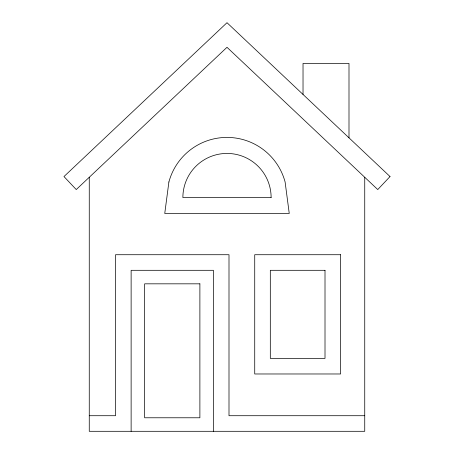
<?xml version="1.0" encoding="UTF-8"?>
<svg xmlns="http://www.w3.org/2000/svg" width="454" height="454" viewBox="0 0 454 454"><rect width="100%" height="100%" fill="white"/><g stroke="black" fill="none" stroke-linecap="round" stroke-linejoin="round"><path stroke-width="0.68" d="M89.262 415.716L115.543 415.716L115.543 254.722L228.998 254.722L228.998 415.716L364.738 415.716M364.738 177.287L364.738 431.3L89.262 431.3L89.262 177.287M348.995 137.829L348.995 63.441L303.028 63.441L303.028 94.449M213.414 431.3L213.414 270.306L131.127 270.306L131.127 431.3M168.894 181.986L164.751 213.454L289.249 213.454L285.106 181.986A60.161 60.161 0 0 0 168.894 181.986M390.026 176.555L377.751 189.562L227 47.295L76.249 189.562L63.974 176.555L227 22.7L390.026 176.555M271.123 197.558L182.877 197.558A44.123 44.123 0 0 1 227 153.435A44.123 44.123 0 0 1 271.123 197.558M340.591 254.722L254.728 254.722L254.728 373.977L340.591 373.977L340.591 254.722M325.007 270.306L270.312 270.306L270.312 358.393L325.007 358.393L325.007 270.306M199.885 283.829L144.656 283.829L144.656 417.776L199.885 417.776L199.885 283.829"/></g></svg>
